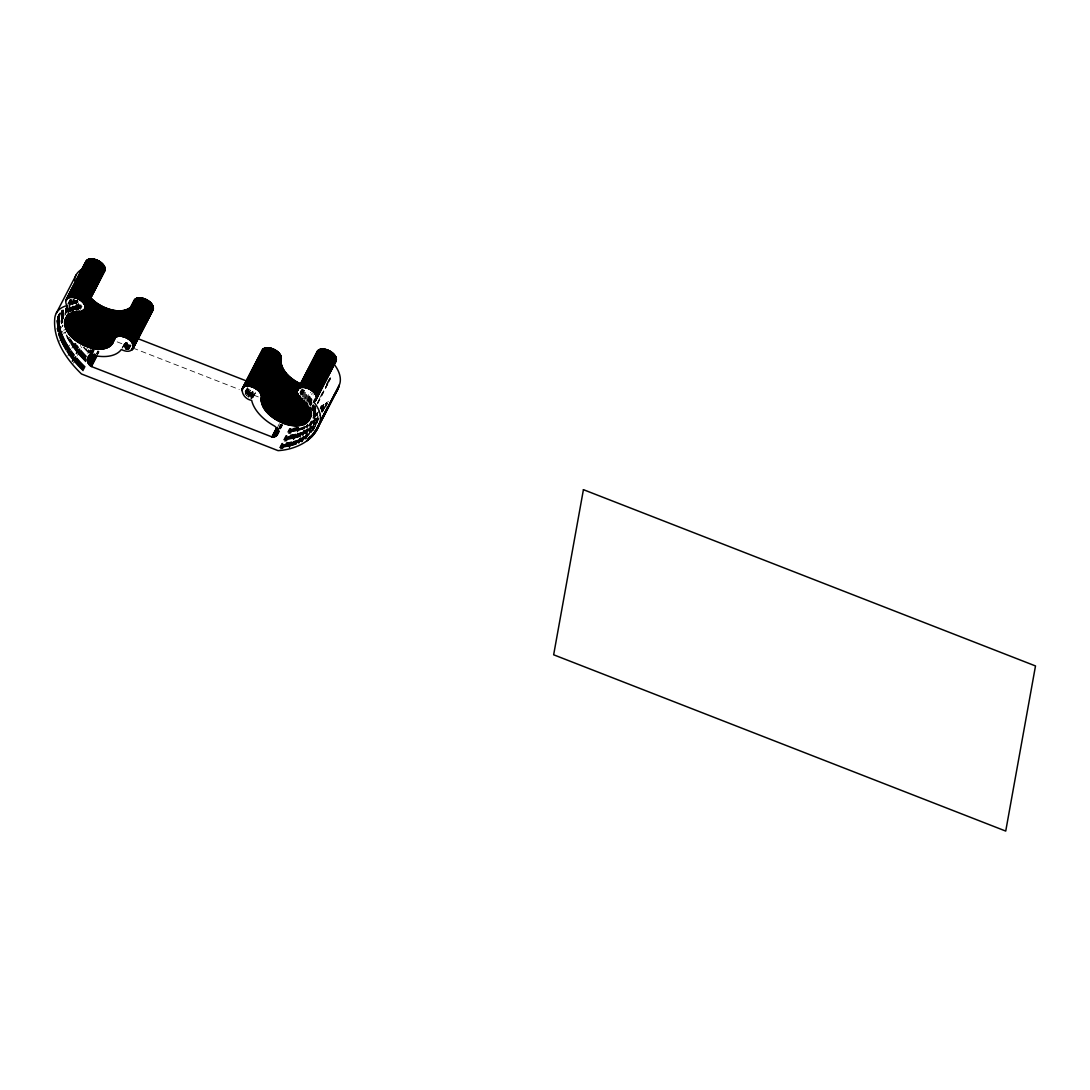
<?xml version="1.0" encoding="UTF-8"?>
<svg xmlns="http://www.w3.org/2000/svg" width="1090" height="1090" viewBox="0 0 1090 1090"><rect width="100%" height="100%" fill="white"/><g stroke="black" fill="none" stroke-linecap="round" stroke-linejoin="round"><path stroke-width="0.75" stroke-dasharray="5 3.75" d="M326.823 384.293L329.248 381.432L330.434 377.249L328.144 381.663M57.552 316.958L59.078 314.015M57.552 317.408L60.604 311.522M57.566 317.858L60.618 311.972M57.579 318.307L60.631 312.421M57.593 318.757L62.171 309.928M56.857 320.692L62.198 310.377M56.884 321.141L62.225 310.841M56.912 321.604L62.253 311.29M56.953 322.054L63.82 308.811M56.993 322.517L63.86 309.26M57.048 322.981L63.915 309.724M57.102 323.444L64.732 308.715M57.157 323.907L64.787 309.178M57.211 324.37L64.855 309.642M67.825 304.096L70.196 299.341M57.279 324.834L67.212 305.691M67.975 304.219L70.264 299.805M57.361 325.297L68.043 304.682M68.806 303.211L70.332 300.268M57.429 325.774L68.125 305.159M68.888 303.674L71.177 299.26M57.511 326.237L68.207 305.622M68.97 304.151L71.259 299.736M57.607 326.714L69.052 304.614M69.815 303.143L71.341 300.2M56.939 328.649L72.199 299.205M57.034 329.125L72.294 299.668M57.13 329.602L72.403 300.145M57.239 330.079L64.106 316.822M64.869 315.351L73.275 299.151M57.348 330.543L62.689 320.242M67.28 311.399L73.384 299.627M57.47 331.019L62.811 320.719M67.389 311.876L73.493 300.104M57.593 331.496L62.934 321.196M67.512 312.353L74.379 299.11M58.479 330.502L62.294 323.144M68.398 311.359L74.515 299.587M58.615 330.992L62.43 323.621M68.534 311.849L74.638 300.063M58.751 331.469L62.566 324.098M68.67 312.326L74.774 300.54M68.547 312.748L75.251 299.886M58.887 331.946L62.702 324.588M69.569 311.331L75.224 300.363M58.274 333.894L62.852 325.065M69.992 311.331L75.428 300.39M70.482 310.814L75.823 300.513M58.424 334.385L63.002 325.542M70.632 310.827L75.973 300.513M70.687 311.154L76.028 300.854M58.574 334.862L62.389 327.504M70.796 311.304L76.137 301.003M58.737 335.352L62.552 327.981M71.708 310.309L76.3 301.48M71.381 311.168L76.872 300.731M58.901 335.829L62.716 328.472M71.885 310.8L77.335 300.54M59.078 336.32L62.893 328.962M72.049 311.29L77.39 300.976L77.744 301.944M72.648 310.555L77.227 301.726M59.255 336.81L63.07 329.439M72.526 310.95L77.867 300.636M74.079 308.811L77.894 301.453M60.195 335.815L63.247 329.929M73.166 310.786L78.03 301.344M59.609 337.777L63.424 330.406M74.12 309.792L77.935 302.434L81.014 309.288M74.433 309.424L78.248 302.053M59.8 338.268L64.378 329.425M75.074 308.811L78.126 302.925M74.733 309.833L78.562 302.461M59.991 338.745L63.82 331.387M75.264 309.301L78.317 303.415M60.195 339.235L64.01 331.878M75.455 309.792L79.311 302.271M59.637 341.197L64.215 332.368M76.259 309.478L79.311 303.592M60.604 340.216L64.419 332.859M76.641 309.288L79.093 304.219M60.822 340.707L65.4 331.864M76.845 309.778L80.115 303.456M77.158 309.369L80.21 303.483M61.04 341.197L65.618 332.355M77.826 308.797L79.352 305.854M61.258 341.688L65.073 334.317M78.058 309.288L80.605 304.205M61.49 342.178L65.305 334.807M78.276 309.778L79.802 306.835M78.739 309.356L81.028 304.928M61.721 342.669L65.536 335.298M61.953 343.159L65.768 335.788M79.965 308.606L81.491 305.663M62.198 343.65L66.776 334.807M62.443 344.14L67.021 335.298M80.456 309.328L81.982 306.385M62.689 344.631L66.504 337.26M62.948 345.121L67.526 336.279M63.206 345.612L67.784 336.769M63.465 346.102L68.043 337.26M63.738 346.593L68.316 337.75M64.01 347.083L68.588 338.254M64.283 347.574L69.637 337.273M64.569 348.064L69.147 339.235M64.855 348.555L69.433 339.726M65.141 349.045L70.496 338.745M65.441 349.536L70.782 339.235M65.741 350.026L71.082 339.726M66.04 350.517L71.395 340.216M67.117 349.536L71.695 340.707M66.667 351.498L72.008 341.197M66.98 351.988L72.322 341.688M67.308 352.479L72.648 342.178M67.635 352.969L72.976 342.669M67.962 353.46L73.302 343.146M68.302 353.95L73.643 343.636M67.88 355.912L74.747 342.655M68.983 354.918L75.087 343.146M69.324 355.408L75.428 343.636M69.678 355.899L76.545 342.642M70.032 356.389L76.137 344.603M70.4 356.866L76.504 345.094M70.755 357.356L77.622 344.099M71.123 357.833L77.99 344.59M71.504 358.324L77.608 346.538M71.872 358.801L78.739 345.557M72.253 359.291L79.12 346.034M71.872 361.24L79.502 346.511M72.267 361.717L80.66 345.53M73.425 360.736L80.292 347.478M73.82 361.212L80.687 347.955M73.452 363.161L81.845 346.961M74.624 362.166L82.254 347.438M75.033 362.643L82.663 347.914M75.442 363.12L83.835 346.92M75.85 363.597L84.257 347.397M76.273 364.06L84.666 347.873M76.695 364.537L85.102 348.337M77.131 365.014L85.524 348.814M77.553 365.477L85.96 349.277M77.99 365.954L87.145 348.282M78.425 366.417L86.832 350.217M78.875 366.88L87.268 350.694M79.325 367.357L88.481 349.686M79.774 367.82L88.93 350.149M80.224 368.284L87.091 355.027M87.854 353.555L89.38 350.612M80.674 368.747L86.015 358.433M89.08 352.547L90.606 349.604M81.137 369.21L85.715 360.368M89.53 353.01L91.056 350.067M81.6 369.66L86.178 360.831M89.966 353.623L92.16 349.427M90.402 353.364L92.377 349.454M90.497 353.542L92.664 349.481M82.063 370.123L85.892 362.766M90.715 353.392L92.759 349.508M91.219 353.242L92.705 350.026M91.274 353.528L92.991 350.04M82.54 370.586L85.592 364.687M91.696 352.915L93.263 349.931M92.01 352.779L93.726 349.686M83.017 371.036L86.069 365.15M92.173 353.364L93.835 349.74M92.418 353.215L94.135 349.672M92.541 353.514L94.067 350.571M96.411 353.76L97.95 350.817M96.697 354.032L98.223 351.089M96.996 354.305L98.522 351.348M97.31 354.563L98.836 351.62M97.541 354.754L99.067 351.811M122.148 347.969L125.977 340.611M122.339 348.064L126.154 340.693M123.483 346.756L126.535 340.87M123.865 346.92L126.93 341.02M124.26 347.07L126.549 342.655M124.642 347.206L127.694 341.32M125.037 347.342L128.089 341.442M125.418 347.465L127.707 343.037M125.05 349.045L128.102 343.146M125.432 349.141L128.484 343.255M125.813 349.222L128.879 343.336M126.208 349.304L129.26 343.418M126.59 349.372L129.642 343.486M126.958 349.427L129.247 345.012M127.339 349.468L129.628 345.053M127.707 349.508L129.996 345.08M128.075 349.522L130.364 345.108M128.429 349.536L130.718 345.121M128.784 349.536L131.073 345.108M245.046 391.896L246.572 388.939M245.277 392.168L247.566 387.754M245.522 392.455L247.811 388.04M245.005 394.212L248.07 388.326M245.277 394.485L248.329 388.599M246.313 393.286L248.602 388.871M246.599 393.558L249.651 387.659M246.899 393.817L249.951 387.931M246.435 395.547L250.25 388.19M246.749 395.806L250.564 388.435M247.839 394.58L250.891 388.68M248.166 394.812L250.455 390.397M247.743 396.528L251.558 389.157M248.098 396.746L251.913 389.389M248.452 396.978L252.267 389.607M248.806 397.182L252.621 389.825M249.937 395.915L252.989 390.029M250.305 396.12L253.357 390.22M250.673 396.297L253.725 390.411M251.054 396.474L254.106 390.588M250.673 398.123L254.488 390.765M251.054 398.286L254.869 390.915M251.449 398.436L254.501 392.536M251.831 398.572L254.883 392.686M252.989 397.237L255.278 392.809M253.18 397.291L255.469 392.877M277.882 426.599L279.408 423.656M279.095 427.321L280.62 424.378M279.081 427.798L280.729 424.678M279.299 427.907L280.907 424.759M279.394 428.193L281.193 424.664M279.462 428.479L281.465 424.555M280.307 427.566L281.724 424.446M280.157 428.438L281.86 424.896M280.307 428.643L282.092 425.168M280.321 429.024L282.76 424.392M280.593 428.602L282.242 425.441M300.009 392.55L301.535 389.607M300.022 393.136L301.548 390.193M300.254 393.422L302.543 389.007M300.213 394.362L302.775 389.28M300.745 393.981L303.034 389.566M301.003 394.253L303.293 389.839M301.181 394.675L303.565 390.111M301.562 394.798L303.851 390.383M301.862 395.07L304.914 389.171M302.148 394.962L305.2 389.076M302.352 396.692L305.404 390.806M303.32 396.923L306.372 391.038M303.524 398.613L307.339 391.242M304.478 398.79L308.293 391.419M279.571 447.69L289.49 428.547M280.144 447.636L290.063 428.493M304.764 399.907L308.579 392.55M280.702 447.581L290.621 428.438M280.498 448.998L291.18 428.384M306.181 399.131L310.187 391.692M281.057 448.93L291.738 428.316M306.535 400.63L310.609 392.468M281.615 448.862L292.297 428.247M282.16 448.794L292.842 428.179M307.38 400.548L311.195 393.177M307.448 400.698L311.263 393.327M282.719 448.726L293.401 428.111M284.027 447.173L293.946 428.029M307.939 401.256L311.754 393.899M307.584 402.21L312.176 393.367M284.572 447.091L294.491 427.948M285.103 447.009L295.036 427.866M308.484 402.21L312.285 394.621M285.648 446.927L295.567 427.784M286.18 446.832L296.112 427.689M308.961 402.701L313.171 394.825M286.711 446.737L296.644 427.593M309.41 403.436L313.225 396.065M287.242 446.641L297.175 427.498M309.451 403.613L313.266 396.256M287.774 446.532L297.693 427.389M309.846 404.158L313.661 396.801M309.519 405.017L313.334 397.646M288.291 446.437L298.224 427.294M288.823 446.328L298.742 427.185M289.341 446.205L298.497 428.534M310.582 405.616L312.108 402.673M289.095 447.568L299.014 428.425M310.364 406.243L311.89 403.3M289.599 447.445L299.518 428.302M290.866 445.851L300.036 428.179M291.384 445.715L300.54 428.057M291.875 445.592L301.044 427.92M311.849 407.156L313.375 404.213M292.379 445.456L301.535 427.784M311.645 408.491L313.171 405.548M292.883 445.32L302.039 427.648M311.795 408.382L313.321 405.439M311.822 409.2L313.348 406.257M293.373 445.17L302.529 427.498M311.699 409.595L313.225 406.638M311.958 409.894L314.247 405.48M293.864 445.033L303.02 427.362M312.34 409.295L313.866 406.352M294.341 444.883L304.274 425.74M312.053 410.589L314.479 406.025M294.831 444.734L303.224 428.534M312.776 410.099L315.065 405.671M295.308 444.57L304.464 426.899M312.898 410.467L314.86 406.774M326.632 383.953L328.921 379.538M313.089 410.794L314.615 407.851M319.956 397.55L323.567 390.506M295.785 444.407L304.941 426.735M313.579 410.29L316.645 404.404M317.408 402.932L330.379 377.889M296.262 444.243L305.418 426.585M313.048 411.856L316.631 404.485M317.313 403.559L330.284 378.53M313.361 411.543L314.887 408.587M317.517 403.572L330.147 379.143M297.488 442.608L305.881 426.408M313.225 412.361L316.809 405.357M317.572 403.886L329.984 379.742M297.952 442.445L307.121 424.773M313.225 412.987L315.514 408.573M298.415 442.268L307.571 424.596M313.688 412.81L315.977 408.396M298.878 442.09L308.034 424.419M313.375 414.105L316.427 408.219M298.565 443.385L307.721 425.713M313.075 415.399L316.127 409.513M299.014 443.194L308.184 425.522M313.525 415.222L315.814 410.807M300.227 441.532L308.62 425.345M313.212 416.503L316.264 410.617M300.677 441.341L312.885 417.783M313.647 416.312L315.937 411.897M301.113 441.15L316.386 411.707M301.548 440.959L316.822 411.502M301.984 440.755L317.245 411.298M301.658 442.022L317.68 411.094M302.08 441.818L317.34 412.361M303.265 440.128L319.288 409.2M304.451 438.439L317.422 413.41M304.859 438.221L319.356 410.249M320.119 408.777C322.981 403.436 333.486 397.441 322.449 411.271M305.268 438.003L317.476 414.445M320.528 408.546L322.054 405.603M304.914 439.256L317.122 415.685M320.937 408.328L322.463 405.385M305.309 439.025L317.531 415.467M321.346 408.096L322.872 405.153M305.718 438.793L317.163 416.707M320.978 409.336L323.267 404.921M306.113 438.562L317.558 416.462M321.373 409.104L323.662 404.69M308.02 435.373L317.953 416.23M321.768 408.873L324.057 404.445M308.416 435.128L317.572 417.456M321.387 410.099L324.439 404.213M308.797 434.883L318.334 416.966M321.387 411.08L325.202 403.722M311.072 431.449L318.702 416.721M321.754 410.835L325.583 403.464M311.44 431.19L320.61 413.519M321.373 412.047L325.951 403.218M311.045 432.403L318.675 417.674M321.727 411.788L326.319 402.959M311.413 432.144L319.043 417.416M322.095 411.53L326.673 402.701M312.53 430.414L318.634 418.628M312.885 430.141L318.989 418.369M324.329 408.055L326.618 403.641M314.002 428.397L317.817 421.04M322.395 412.197L326.973 403.368M312.816 431.068L317.394 422.239M325.024 407.51L327.313 403.096M328.431 401.352L327.736 401.897M321.645 405.834L320.392 406.475M315.051 408.736L312.176 409.69M117.189 341.878L131.454 347.438M133.035 348.064L239.241 389.471M245.577 391.95L258.262 396.896M311.754 401.938L310.228 404.881L311.863 401.965"/><path stroke-width="1.5" d="M316.536 397.741L315.977 399.907L313.852 401.992A37.319 21.936 27.4 0 1 320.269 420.645A86.464 50.821 27.4 0 1 320.01 421.762C315.705 440.333 295.649 449.639 278.045 450.633L81.491 373.979C66.613 359.564 52.797 340.012 54.759 318.334A86.464 50.821 27.4 0 1 54.909 317.176A37.319 21.936 27.4 0 1 66.776 305.65C60.945 293.346 83.153 296.221 85.02 305.827C86.955 315.051 73.67 310.555 69.27 314.465C58.261 322.558 69.338 337.3 78.126 342.165C87.827 348.418 105.226 354.127 113.128 342.533C113.047 337.069 118.878 334.78 123.47 336.769C136.822 339.058 136.168 356.88 121.331 349.522A37.319 21.936 27.4 0 1 93.44 355.326C86.028 354.264 85.933 363.856 91.424 366.526L271.914 436.913C279.326 437.989 279.449 428.397 273.944 425.713A37.319 21.936 27.4 0 1 251.667 400.357C240.25 398.572 237.715 381.255 252.58 387.059C256.831 388.748 262.118 392.482 261.368 397.673C260.347 409.717 272.2 418.356 282.051 422.716C290.948 426.817 307.83 428.67 310.527 416.176C312.053 405.466 300.172 401.134 296.834 392.618C298.183 381.936 316.168 389.362 316.536 397.741L336.36 359.182C335.584 351.089 318.539 343.813 316.631 354.059M334.112 363.161L335.815 361.621L336.36 359.182M300.935 384.021C292.215 379.974 283.332 373.202 281.152 363.338C281.002 359.782 282.174 355.653 278.863 352.996C275.198 348.378 262.853 344.154 261.6 352.533M103.005 272.977C112.093 264.284 86.451 251.49 85.524 264.284M133.225 303.674C134.533 290.063 160.707 303.442 150.938 312.081M333.69 363.706A37.319 21.936 27.4 0 1 340.121 382.358A86.464 50.821 27.4 0 1 339.862 383.476L337.559 389.879L334.085 395.534M74.542 280.675L74.597 280.048A86.464 50.821 27.4 0 1 74.638 279.735M56.353 313.089L76.205 274.803M65.863 299.995L86.069 261.069M65.604 300.963L86.546 260.483M66.34 300.009L87.145 259.992M66.34 300.268L87.377 259.842M67.757 297.992L87.854 259.584M68.275 297.761L88.127 259.474M68.547 297.652L88.399 259.366M68.834 297.556L88.671 259.27M69.12 297.475L88.971 259.188M69.433 297.406L89.271 259.12M69.733 297.338L89.584 259.052M70.06 297.298L89.911 259.011M70.387 297.257L90.238 258.97M70.727 297.229L90.579 258.943M71.068 297.216L90.92 258.93M71.422 297.216L91.274 258.93M71.776 297.216L91.628 258.93M72.144 297.229L91.996 258.943M72.512 297.27L92.364 258.984M72.88 297.311L92.732 259.025M73.262 297.366L93.113 259.079M73.643 297.42L93.495 259.134M74.025 297.502L93.876 259.216M74.406 297.584L94.258 259.297M74.801 297.679L94.639 259.393M75.183 297.788L95.034 259.502M75.578 297.911L95.416 259.624M75.959 298.033L95.811 259.747M65.046 319.792L68.098 313.893M64.869 320.392L67.921 314.492M76.355 298.183L96.192 259.897M64.651 321.632L68.466 314.274M76.736 298.333L96.588 260.047M64.596 322.272L68.411 314.915M77.118 298.483L96.969 260.197M64.569 322.94L69.16 314.097M64.596 323.607L69.937 313.293M77.499 298.646L97.351 260.374M64.651 324.289L69.992 313.975M77.88 298.824L97.732 260.551M64.746 324.97L70.864 313.198M78.262 299.014L98.1 260.728M64.882 325.678L71 313.893M78.63 299.205L98.468 260.919M65.059 326.373L72.689 311.658M78.998 299.409L98.836 261.123M79.352 299.627L99.204 261.341M65.264 327.095L72.907 312.367M79.706 299.845L99.558 261.559M65.523 327.804L73.916 311.617M80.061 300.077L99.898 261.791M65.795 328.526L74.202 312.34M80.401 300.309L100.239 262.022M80.728 300.54L100.58 262.254M66.122 329.262L75.278 311.59M81.055 300.786L100.893 262.499M81.368 301.044L101.22 262.758M66.476 329.984L76.395 310.841M81.682 301.303L101.52 263.017M66.871 330.706L76.791 311.563M81.968 301.562L101.82 263.276M82.268 301.835L102.106 263.548M67.294 331.442L77.976 310.827M82.54 302.107L102.378 263.821M82.799 302.38L102.651 264.093M67.757 332.164L78.439 311.549M83.058 302.652L102.91 264.366M83.303 302.938L103.155 264.652M68.248 332.886L79.693 310.8M83.535 303.224L103.373 264.938M83.753 303.51L103.605 265.224M83.957 303.797L103.809 265.51M68.765 333.608L80.224 311.522M84.148 304.096L104 265.81M84.325 304.382L104.177 266.096M69.324 334.33L81.546 310.759M84.502 304.669L104.34 266.382M84.652 304.968L104.49 266.682M84.788 305.255L104.626 266.968M84.911 305.541L104.749 267.254M69.91 335.039L82.895 310.01M85.02 305.827L104.858 267.541M85.115 306.113L104.953 267.827M85.184 306.399L105.035 268.113M85.306 306.958L105.103 268.399M70.537 335.734L105.185 268.958M83.63 310.977L105.199 269.216M84.23 310.486L105.185 269.748M84.407 310.296L105.117 270.252M71.177 336.428L91.029 298.156L89.761 296.752M71.858 337.123L91.696 298.837L91.029 298.156M72.553 337.791L92.405 299.518L91.696 298.837M73.275 338.459L93.127 300.172L92.405 299.518M74.038 339.113L93.876 300.826L93.127 300.172M74.815 339.753L94.653 301.467L93.876 300.826M75.605 340.38L95.457 302.094L94.653 301.467M76.423 340.993L96.274 302.707L95.457 302.094M77.267 341.592L97.105 303.306L96.274 302.707M78.126 342.165L97.964 303.878L97.105 303.306M78.998 342.723L98.836 304.437L97.964 303.878M79.883 343.268L99.735 304.982L98.836 304.437M80.796 343.786L100.634 305.5L99.735 304.982M81.709 344.29L101.561 306.004L100.634 305.5M82.636 344.767L102.487 306.481C111.112 310.623 123.197 313.757 131.222 306.781M83.576 345.23L103.427 306.944M84.529 345.666L104.381 307.38M85.483 346.075L105.335 307.789M86.451 346.457L106.289 308.17M87.418 346.824L107.256 308.538M88.385 347.165L108.237 308.879M89.353 347.478L109.204 309.192M90.334 347.764L110.172 309.478M91.301 348.023L111.139 309.737M92.269 348.255L112.107 309.969M87.582 358.269L89.108 355.326M87.35 359.25L89.026 355.558M87.323 359.782L89.612 355.367M87.336 360.054L90.388 354.168M93.222 348.459L113.074 310.187M87.404 360.613L90.416 354.441M87.459 360.899L90.511 354.999M87.527 361.185L90.579 355.286M87.609 361.471L91.437 354.114M94.176 348.65L114.028 310.364M87.718 361.757L91.533 354.4M87.84 362.057L91.655 354.686M87.963 362.343L91.778 354.986M88.113 362.643L91.928 355.286M95.13 348.8L114.981 310.514M88.276 362.943L92.854 354.1M88.454 363.229L93.032 354.4M88.631 363.529L93.222 354.7M96.07 348.923L115.921 310.636M88.835 363.828L93.413 354.986M89.053 364.115L93.631 355.286M96.996 349.018L116.848 310.732M89.285 364.401L94.626 354.1M89.516 364.687L94.857 354.386M97.909 349.086L117.761 310.8M89.775 364.973L95.116 354.672M90.034 365.259L95.375 354.945M90.306 365.531L95.648 355.231M98.822 349.113L118.66 310.827M90.593 365.804L95.934 355.504M90.892 366.077L96.233 355.776M99.708 349.127L119.559 310.841M91.192 366.335L96.547 356.035M91.424 366.526L96.778 356.226M100.58 349.113L120.431 310.827M101.438 349.059L121.276 310.773M102.269 348.991L122.121 310.704M103.087 348.882L122.938 310.596M103.891 348.746L123.729 310.459M104.667 348.582L124.505 310.296M105.417 348.391L125.255 310.105M106.139 348.187L125.977 309.901M106.834 347.942L126.685 309.655M107.501 347.669L127.353 309.383M108.155 347.369L127.993 309.083M108.768 347.042L128.606 308.77M109.354 346.702L129.192 308.416M109.899 346.334L129.751 308.048M110.431 345.939L134.615 299.6M110.921 345.516L134.983 299.246M111.371 345.067L135.405 298.933M112.188 344.113L115.24 338.227M115.785 337.069L135.869 298.646M116.276 336.81L136.127 298.524M116.535 336.701L136.386 298.415M116.807 336.592L136.659 298.306M117.093 336.51L136.945 298.224M117.393 336.428L137.245 298.142M117.693 336.36L137.544 298.074M118.006 336.292L137.858 298.006M118.333 336.251L138.185 297.965M118.66 336.211L138.512 297.924M119.001 336.183L138.852 297.897M119.355 336.17L139.193 297.883M119.709 336.17L139.547 297.883M120.064 336.183L139.902 297.897M120.431 336.197L140.269 297.911M120.799 336.238L140.637 297.952M121.167 336.279L141.019 297.992M121.549 336.333L141.387 298.047M121.93 336.401L141.768 298.115M122.312 336.469L142.15 298.183M122.693 336.565L142.545 298.279M123.088 336.66L142.926 298.374M123.47 336.769L143.321 298.483M123.865 336.892L143.703 298.606M124.246 337.028L144.098 298.742M124.642 337.164L144.48 298.878M125.023 337.314L144.861 299.028M125.405 337.478L145.256 299.191M125.786 337.641L145.638 299.355M126.167 337.818L146.006 299.532M126.535 338.009L146.387 299.723M126.903 338.2L146.755 299.927M127.271 338.404L147.123 300.132M127.639 338.622L147.477 300.336M127.98 338.84L147.831 300.554M128.334 339.072L148.172 300.786M128.674 339.303L148.513 301.017M129.002 339.549L148.853 301.262M129.329 339.794L149.167 301.508M129.642 340.053L149.494 301.767M129.942 340.312L149.793 302.025M130.241 340.571L150.093 302.284M130.528 340.843L150.379 302.557M130.8 341.116L150.652 302.829M131.073 341.388L150.911 303.102M131.318 341.661L151.169 303.374M131.563 341.947L151.401 303.66M131.795 342.233L151.633 303.947M132.013 342.519L151.851 304.233M132.217 342.805L152.055 304.519M132.408 343.105L152.246 304.819M132.585 343.391L152.423 305.105M132.748 343.677L152.586 305.391M132.885 343.977L152.736 305.691M133.021 344.263L152.873 305.977M133.143 344.549L152.995 306.263M133.252 344.849L153.104 306.562M133.348 345.135L153.186 306.849M133.484 345.694L153.268 307.121M131.345 350.244L153.377 307.68M131.577 350.108L153.404 307.952M132.231 349.645L153.417 308.497M132.421 349.468L153.377 309.015M132.898 348.895L153.2 309.737M241.966 389.048L262.404 349.686M241.748 390.029L262.935 349.141M241.735 390.288L263.344 348.827M241.735 390.561L263.576 348.677M243.969 386.827L264.066 348.418M244.487 386.596L264.325 348.31M244.76 386.487L264.611 348.201M245.046 386.391L264.897 348.105M245.345 386.31L265.183 348.023M245.645 386.242L265.497 347.955M245.959 386.187L265.81 347.901M246.285 386.146L266.123 347.86M246.613 386.105L266.464 347.819M246.953 386.078L266.791 347.792M247.294 386.064L267.145 347.778M247.648 386.064L267.5 347.778M248.002 386.078L267.854 347.792M248.37 386.092L268.222 347.805M248.738 386.119L268.59 347.846M249.12 386.173L268.958 347.887M249.487 386.228L269.339 347.942M249.869 386.296L269.721 348.01M250.25 386.364L270.102 348.078M250.646 386.459L270.484 348.173M251.027 386.555L270.879 348.269M251.422 386.664L271.26 348.378M251.804 386.786L271.655 348.5M252.199 386.909L272.037 348.623M252.58 387.059L272.432 348.773M252.962 387.209L272.813 348.923M253.357 387.359L273.195 349.086M253.738 387.536L273.576 349.25M254.106 387.713L273.958 349.427M254.488 387.904L274.326 349.618M254.856 388.094L274.707 349.808M255.224 388.299L275.062 350.013M255.578 388.517L275.429 350.231M255.932 388.735L275.784 350.449M256.273 388.967L276.124 350.68M256.613 389.198L276.465 350.912M256.954 389.443L276.792 351.157M257.267 389.689L277.119 351.402M257.594 389.934L277.432 351.648M257.894 390.193L277.746 351.906M258.194 390.465L278.032 352.179M258.48 390.724L278.318 352.438M258.752 390.997L278.59 352.71M259.011 391.283L278.863 352.996M259.27 391.555L279.108 353.269M259.515 391.841L279.353 353.555M259.733 392.128L279.585 353.841M259.951 392.414L279.803 354.127M260.156 392.7L280.007 354.413M260.347 392.986L280.198 354.7M260.524 393.286L280.375 354.999M260.687 393.572L280.539 355.286M260.837 393.871L280.689 355.585M260.973 394.158L280.825 355.871M261.096 394.444L280.934 356.157M261.205 394.73L281.043 356.444M261.287 395.016L281.138 356.73M261.368 395.302L281.22 357.016M261.477 395.861L281.274 357.302M261.505 396.133L281.356 357.847M261.518 396.665L281.37 358.119M261.437 397.441L281.356 358.651M261.205 398.286L281.22 359.387M261.15 398.926L281.002 360.64M261.137 399.58L280.975 361.294M261.15 400.248L281.002 361.962M261.219 400.929L281.057 362.643M261.314 401.624L281.152 363.338M261.45 402.319L281.288 364.033M261.614 403.028L281.465 364.741M261.832 403.736L281.67 365.45M262.077 404.458L281.915 366.172M262.363 405.18L282.201 366.894M262.676 405.902L282.528 367.616M263.031 406.625L282.882 368.338M263.426 407.36L283.264 369.074M263.848 408.082L283.7 369.796M264.311 408.818L284.149 370.532M264.802 409.54L284.654 371.254M265.333 410.262L285.171 371.976M265.878 410.971L285.73 372.685M266.478 411.679L286.316 373.393M267.091 412.388L286.929 374.102M267.731 413.083L287.583 374.796M268.413 413.764L288.25 375.478M269.107 414.445L288.959 376.159M269.843 415.113L289.681 376.827M270.592 415.767L290.43 377.481M271.369 416.407L291.207 378.121M272.159 417.034L292.011 378.748M272.977 417.633L292.829 379.347M273.822 418.233L293.673 379.947M274.68 418.805L294.532 380.519M275.552 419.364L295.404 381.078M276.451 419.909L296.289 381.623M277.351 420.427L297.202 382.14M278.263 420.931L298.115 382.644M279.204 421.408L299.041 383.121M271.914 436.913L276.506 428.07M272.187 436.913L276.765 428.084M280.144 421.871L299.982 383.585M272.541 436.913L277.119 428.07M272.882 436.886L277.459 428.057M296.848 390.779L317.599 350.748M273.222 436.858L277.037 429.501M296.766 391.283L317.98 350.408M297.516 390.329L318.403 350.094M273.563 436.818L277.378 429.46M281.084 422.307L318.866 349.808M273.89 436.763L277.705 429.406M299.273 387.972L319.125 349.686M274.203 436.709L278.018 429.337M299.546 387.863L319.384 349.577M274.503 436.627L278.318 429.269M299.818 387.768L319.67 349.481M274.803 436.545L278.618 429.188M282.051 422.716L297.311 393.272M300.104 387.672L319.956 349.386M275.089 436.45L278.141 430.564M300.404 387.59L320.242 349.304M275.361 436.341L278.413 430.455M300.704 387.522L320.555 349.236M275.62 436.218L278.672 430.332M301.017 387.468L320.869 349.181M276.111 435.945L278.631 431.381M301.344 387.427L321.196 349.141M276.547 435.646L278.836 431.231M283.005 423.111L298.279 393.654M301.685 387.386L321.523 349.1M276.942 435.292L278.795 431.967M302.025 387.372L321.863 349.086M302.366 387.359L322.218 349.072M283.972 423.465L298.483 395.493M302.72 387.359L322.558 349.072M303.075 387.372L322.926 349.086M303.442 387.386L323.294 349.1M284.94 423.806L299.45 395.834M303.81 387.427L323.662 349.141M304.192 387.468L324.03 349.181M304.573 387.522L324.411 349.236M285.921 424.119L300.418 396.147M304.955 387.59L324.793 349.304M305.336 387.672L325.174 349.386M305.718 387.768L325.569 349.481M286.888 424.405L300.622 397.905M306.099 387.863L325.951 349.577M306.494 387.972L326.346 349.686M287.855 424.678L301.589 398.163M306.876 388.094L326.728 349.808M307.271 388.231L327.123 349.945M288.823 424.909L302.557 398.395M307.653 388.367L327.504 350.081M308.048 388.531L327.886 350.244M308.429 388.68L328.267 350.394M289.79 425.114L302.761 400.084M308.811 388.857L328.649 350.571M309.178 389.035L329.03 350.748M290.744 425.291L303.715 400.262M309.56 389.225L329.398 350.939M309.928 389.43L329.779 351.144M291.684 425.441L304.669 400.411M310.296 389.634L330.134 351.348M310.65 389.839L330.502 351.552M292.624 425.563L304.846 402.006M311.004 390.07L330.842 351.784M311.345 390.288L331.197 352.002M293.551 425.659L305.772 402.101M311.685 390.533L331.537 352.247M312.012 390.765L331.864 352.479M312.34 391.024L332.178 352.738M294.477 425.727L306.685 402.169M312.653 391.269L332.491 352.983M312.953 391.528L332.804 353.242M295.376 425.768L306.821 403.681M313.252 391.8L333.09 353.514M313.538 392.073L333.377 353.787M296.262 425.768L307.721 403.681M313.811 392.345L333.649 354.059M314.07 392.618L333.908 354.332M297.134 425.754L307.83 405.139M314.315 392.891L334.167 354.618M314.56 393.177L334.398 354.89M297.992 425.713L307.911 406.57M314.792 393.463L334.63 355.177M314.996 393.749L334.848 355.463M298.837 425.631L308.756 406.488M315.201 394.049L335.052 355.762M315.392 394.335L335.229 356.048M315.569 394.621L335.407 356.335M299.655 425.522L308.811 407.851M315.732 394.921L335.57 356.634M315.868 395.207L335.72 356.921M300.445 425.386L309.601 407.728M316.005 395.493L335.856 357.207M316.127 395.793L335.965 357.506M301.222 425.236L310.377 407.565M316.223 396.079L336.074 357.793M313.62 401.719L315.146 398.776M316.318 396.365L336.156 358.079M316.454 396.923L336.238 358.351M301.971 425.046L310.364 408.845M316.495 397.196L336.333 358.91M314.506 401.311L316.264 398.231M302.693 424.828L310.323 410.099M314.956 401.025L336.374 359.727M315.351 400.684L336.333 360.231M315.841 400.112L336.142 360.967M303.388 424.582L311.031 409.854M304.069 424.31L310.936 411.066M304.709 424.024L310.814 412.238M305.323 423.697L311.427 411.911M305.909 423.342L311.25 413.042M306.467 422.975L311.045 414.145M306.985 422.579L311.563 413.737M307.475 422.157L311.29 414.8M308.347 421.244L311.399 415.358M308.743 420.767L311.454 415.671M306.835 440.987L308.361 438.03M307.898 440.183L309.424 437.24M308.238 439.91L309.764 436.967M309.247 439.066L311.1 435.837M310.214 438.207L312.067 434.965M311.154 437.322L312.98 434.065M311.754 436.709L313.28 433.766M312.34 436.082L314.915 431.354M312.898 435.455L315.95 429.569M322.054 417.783L327.409 407.483M313.443 434.815L339.399 384.879M314.233 433.82L339.249 385.615M315.214 432.471L338.854 386.814M316.345 430.727L338.077 388.748M138.185 338.745L247.43 381.337M101.561 306.004L102.487 306.481M74.76 278.89A37.319 21.936 27.4 0 1 81.927 269.244M82.785 268.794A37.319 21.936 27.4 0 1 83.685 268.385M583.423 489.669L553.652 654.79L1005.729 831.071L1035.5 665.949L583.423 489.669"/></g></svg>
